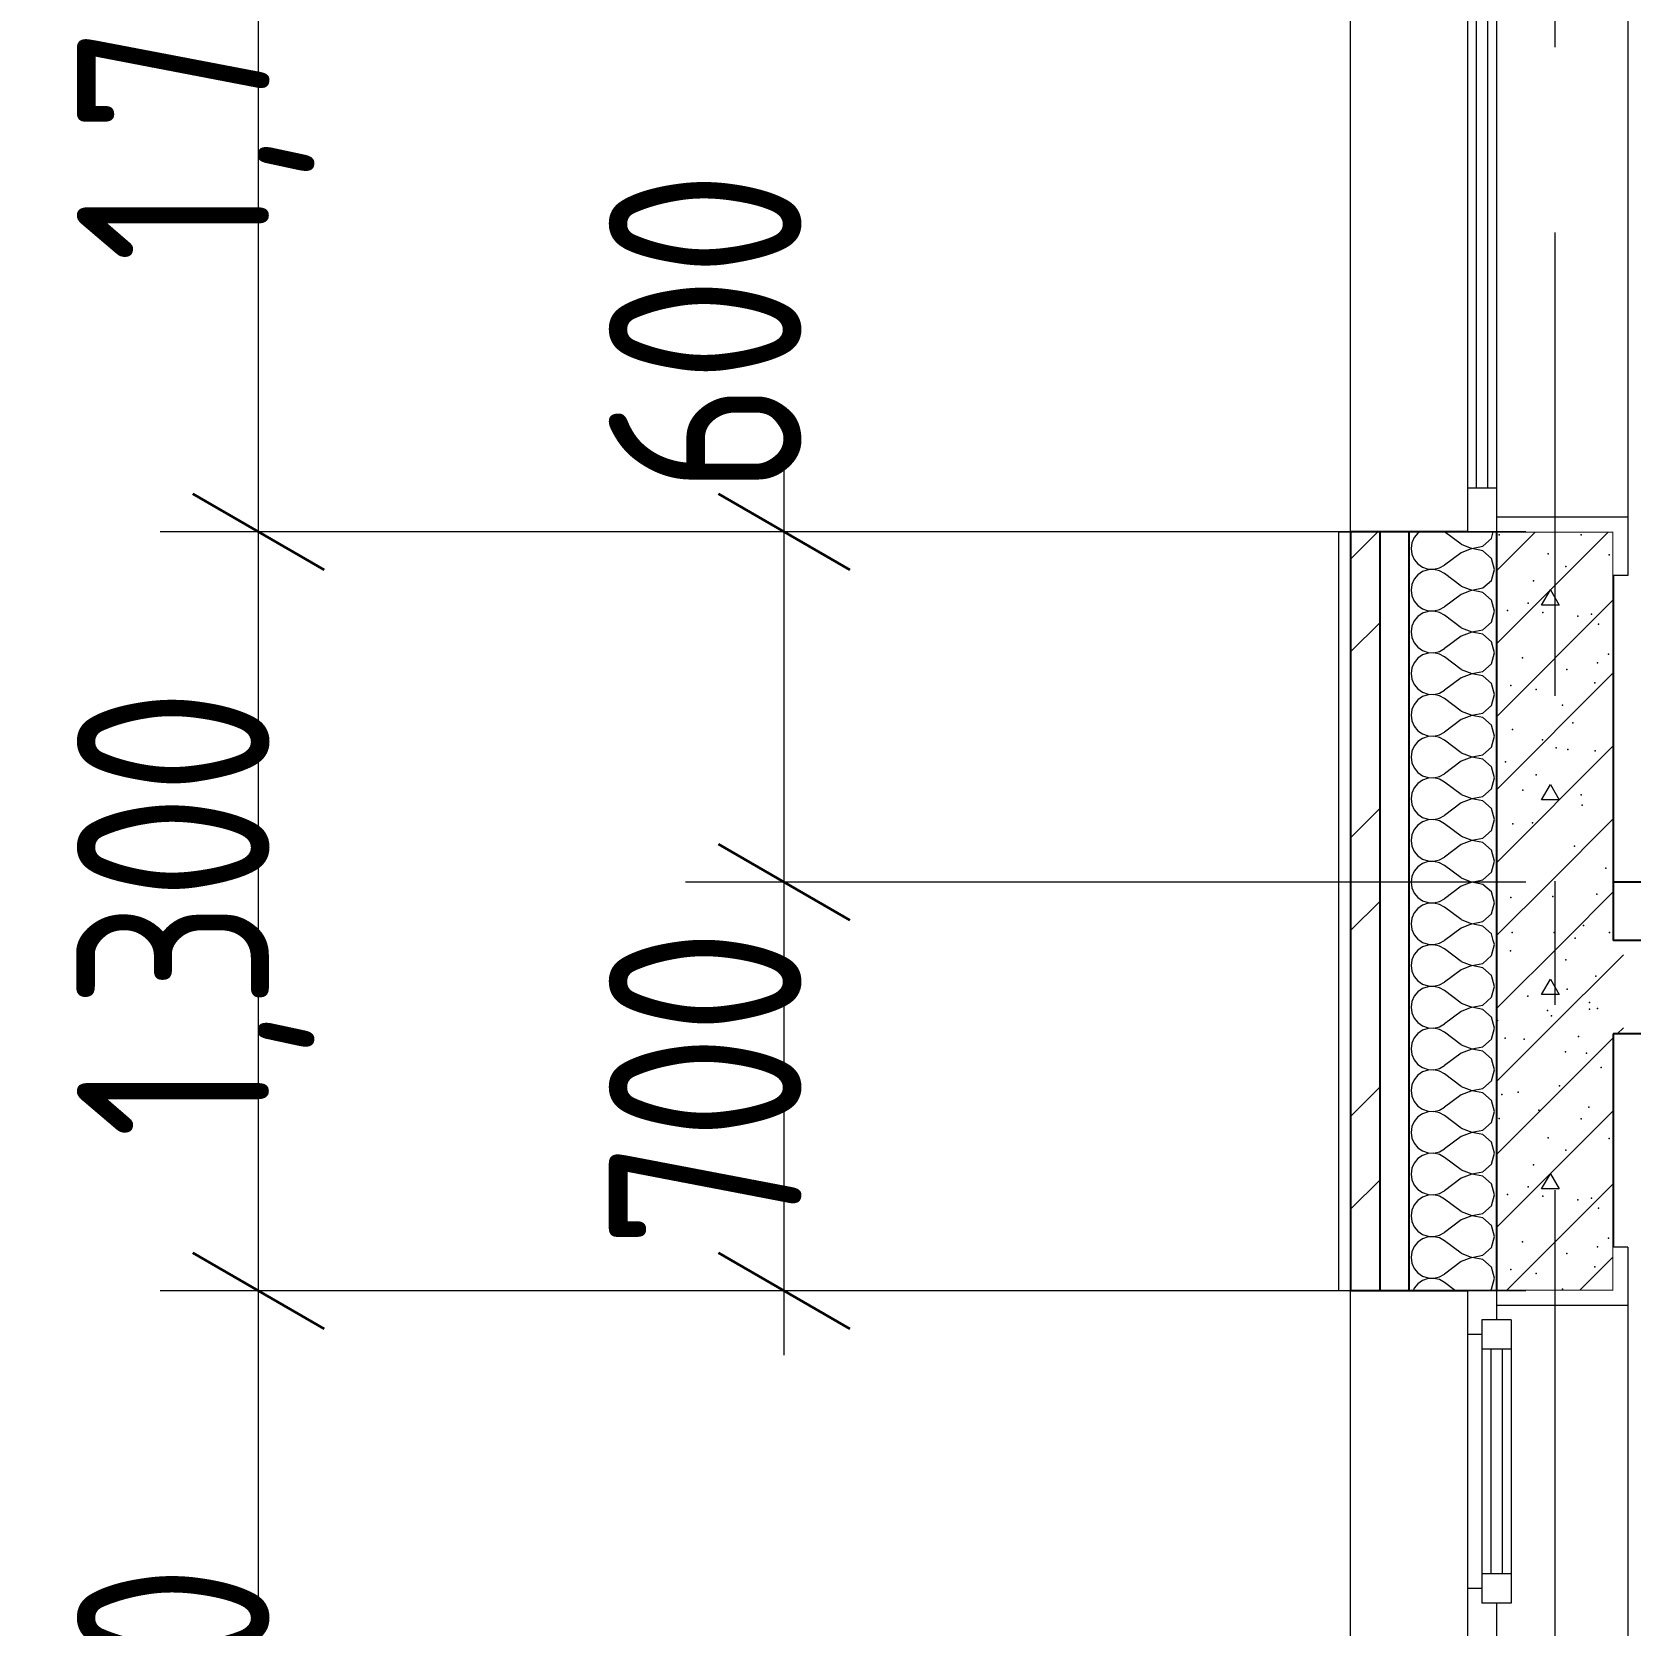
# Model space of a CAD drawing. Header units: millimetres. Extents: x 18162 to 7085488, y 72188 to 247925.
# Drawn here: x 4241504 to 4244242, y 133480 to 136209 of the extents above; entities that cross this region are included whole.
import ezdxf
from ezdxf.enums import TextEntityAlignment as Align

# ---------------------------------------------------------------- set-up
doc = ezdxf.new("R2010")
doc.units = ezdxf.units.MM
doc.header["$MEASUREMENT"] = 0
doc.linetypes.add('Double Dashed', pattern=[1093.611073, 529.166651, -211.666656, 141.111112, -211.666656])
doc.linetypes.add('Wipeout_Contour', pattern=[1000, 0, -1000])
for name, color, linetype in [('Archicad Windows', 7, 'Continuous'), ('Structural - Bearing', 7, 'Continuous'), ('Structural - Grid', 7, 'Continuous')]:
    doc.layers.add(name, color=color, linetype=linetype)
doc.styles.add('GENERATED_STYLE_3', font='', dxfattribs={"width": 0.8})
doc.styles.get('GENERATED_STYLE_3').set_extended_font_data('ISOCPEUR MON')
doc.dimstyles.new('GENERATED_STYLE__12', dxfattribs={"dimtxt": 330.000007, "dimasz": 171, "dimexe": 0.18, "dimexo": 150, "dimgap": 0, "dimtad": 1, "dimdec": 0, "dimzin": 0, "dimdsep": 46, "dimtxsty": 'GENERATED_STYLE_3', "dimblk": 'ARROWHEAD_2', "dimblk1": 'ARROWHEAD_2', "dimblk2": 'ARROWHEAD_2', "dimcen": 0.09, "dimclrd": 13, "dimclre": 13, "dimclrt": 13, "dimadec": 0, "dimazin": 0, "dimtfac": 1, "dimtdec": 4, "dimtmove": 0, "dimatfit": 3, "dimfxl": 1, "dimtolj": 1, "dimtzin": 0, "dimarcsym": 0})
pattern_1 = [(45, (4294986.58, 104752.7), (-238.6485, 238.6485), []), (45, (4294907.03, 104832.26), (-238.6485, 238.6485), [])]

# ---------------------------------------------------------------- blocks, each defined once
blk = doc.blocks.new('*X1367', base_point=(4294986.6, 104752.7))
at = {"layer": 'Structural - Bearing', "color": 7, "linetype": 'Continuous', "lineweight": 9}
for p, q in [((4243881.5, 134652.7), (4243886.4, 134649.3)), ((4243886.4, 134649.3), (4243895.7, 134646.2)), ((4243895.7, 134646.2), (4243905.6, 134645.7)), ((4243905.6, 134645.7), (4243915.2, 134647.9)), ((4243915.2, 134647.9), (4243923.8, 134652.7)), ((4244009.5, 134645.6), (4244007.5, 134652.7)), ((4243868, 134619.6), (4243866.7, 134609.8)), ((4243872, 134628.6), (4243868, 134619.6)), ((4243878.3, 134636.2), (4243872, 134628.6)), ((4243886.4, 134641.8), (4243878.3, 134636.2)), ((4243895.7, 134644.9), (4243886.4, 134641.8)), ((4243905.6, 134645.4), (4243895.7, 134644.9)), ((4243915.2, 134643.2), (4243905.6, 134645.4)), ((4243923.8, 134638.4), (4243915.2, 134643.2)), ((4243952.4, 134617), (4243923.8, 134638.4)), ((4243989.8, 134613.6), (4244004.2, 134626.8)), ((4244004.2, 134626.8), (4244009.5, 134645.6)), ((4243866.7, 134609.8), (4243868, 134600.1)), ((4243868, 134600.1), (4243872, 134591.1)), ((4243952.4, 134602.7), (4243923.8, 134581.3)), ((4243952.4, 134617), (4243970.6, 134610)), ((4243970.6, 134609.7), (4243952.4, 134602.7)), ((4243970.6, 134610), (4243989.8, 134613.6)), ((4243989.8, 134606.1), (4243970.6, 134609.7)), ((4244004.2, 134592.9), (4243989.8, 134606.1)), ((4244009.5, 134574.1), (4244004.2, 134592.9)), ((4243872, 134591.1), (4243878.3, 134583.5)), ((4243878.3, 134564.8), (4243872, 134557.2)), ((4243878.3, 134583.5), (4243886.4, 134577.9)), ((4243886.4, 134570.4), (4243878.3, 134564.8)), ((4243886.4, 134577.9), (4243895.7, 134574.8)), ((4243895.7, 134573.5), (4243886.4, 134570.4)), ((4243895.7, 134574.8), (4243905.6, 134574.3)), ((4243905.6, 134574), (4243895.7, 134573.5)), ((4243905.6, 134574.3), (4243915.2, 134576.5)), ((4243915.2, 134571.8), (4243905.6, 134574)), ((4243915.2, 134576.5), (4243923.8, 134581.3)), ((4243923.8, 134567), (4243915.2, 134571.8)), ((4243952.4, 134545.6), (4243923.8, 134567)), ((4244004.2, 134555.4), (4244009.5, 134574.1)), ((4243868, 134548.2), (4243866.7, 134538.4)), ((4243866.7, 134538.4), (4243868, 134528.7)), ((4243872, 134557.2), (4243868, 134548.2)), ((4243952.4, 134545.6), (4243970.6, 134538.6)), ((4243970.6, 134538.3), (4243952.4, 134531.3)), ((4243970.6, 134538.6), (4243989.8, 134542.2)), ((4243989.8, 134534.6), (4243970.6, 134538.3)), ((4243989.8, 134542.2), (4244004.2, 134555.4)), ((4243868, 134528.7), (4243872, 134519.6)), ((4243872, 134519.6), (4243878.3, 134512.1)), ((4243878.3, 134512.1), (4243886.4, 134506.5)), ((4243915.2, 134505.1), (4243923.8, 134509.8)), ((4243952.4, 134531.3), (4243923.8, 134509.8)), ((4244004.2, 134521.5), (4243989.8, 134534.6)), ((4244009.5, 134502.7), (4244004.2, 134521.5)), ((4243872, 134485.8), (4243868, 134476.8)), ((4243878.3, 134493.4), (4243872, 134485.8)), ((4243886.4, 134498.9), (4243878.3, 134493.4)), ((4243886.4, 134506.5), (4243895.7, 134503.3)), ((4243895.7, 134502.1), (4243886.4, 134498.9)), ((4243895.7, 134503.3), (4243905.6, 134502.8)), ((4243905.6, 134502.6), (4243895.7, 134502.1)), ((4243905.6, 134502.8), (4243915.2, 134505.1)), ((4243915.2, 134500.3), (4243905.6, 134502.6)), ((4243923.8, 134495.6), (4243915.2, 134500.3)), ((4243952.4, 134474.1), (4243923.8, 134495.6)), ((4243989.8, 134470.8), (4244004.2, 134483.9)), ((4244004.2, 134483.9), (4244009.5, 134502.7)), ((4243868, 134476.8), (4243866.7, 134467)), ((4243866.7, 134467), (4243868, 134457.2)), ((4243868, 134457.2), (4243872, 134448.2)), ((4243952.4, 134459.8), (4243923.8, 134438.4)), ((4243952.4, 134474.1), (4243970.6, 134467.1)), ((4243970.6, 134466.8), (4243952.4, 134459.8)), ((4243970.6, 134467.1), (4243989.8, 134470.8)), ((4243989.8, 134463.2), (4243970.6, 134466.8)), ((4244004.2, 134450.1), (4243989.8, 134463.2)), ((4243872, 134448.2), (4243878.3, 134440.6)), ((4243878.3, 134440.6), (4243886.4, 134435)), ((4243886.4, 134427.5), (4243878.3, 134421.9)), ((4243886.4, 134435), (4243895.7, 134431.9)), ((4243895.7, 134430.7), (4243886.4, 134427.5)), ((4243895.7, 134431.9), (4243905.6, 134431.4)), ((4243905.6, 134431.1), (4243895.7, 134430.7)), ((4243905.6, 134431.4), (4243915.2, 134433.7)), ((4243915.2, 134428.9), (4243905.6, 134431.1)), ((4243915.2, 134433.7), (4243923.8, 134438.4)), ((4243923.8, 134424.1), (4243915.2, 134428.9)), ((4244009.5, 134431.3), (4244004.2, 134450.1)), ((4244004.2, 134412.5), (4244009.5, 134431.3)), ((4243868, 134405.3), (4243866.7, 134395.6)), ((4243872, 134414.3), (4243868, 134405.3)), ((4243878.3, 134421.9), (4243872, 134414.3)), ((4243952.4, 134402.7), (4243923.8, 134424.1)), ((4243952.4, 134402.7), (4243970.6, 134395.7)), ((4243989.8, 134399.3), (4244004.2, 134412.5)), ((4243866.7, 134395.6), (4243868, 134385.8)), ((4243868, 134385.8), (4243872, 134376.8)), ((4243872, 134376.8), (4243878.3, 134369.2)), ((4243952.4, 134388.4), (4243923.8, 134367)), ((4243970.6, 134395.4), (4243952.4, 134388.4)), ((4243970.6, 134395.7), (4243989.8, 134399.3)), ((4243989.8, 134391.8), (4243970.6, 134395.4)), ((4244004.2, 134378.6), (4243989.8, 134391.8)), ((4244009.5, 134359.8), (4244004.2, 134378.6)), ((4243878.3, 134350.5), (4243872, 134342.9)), ((4243878.3, 134369.2), (4243886.4, 134363.6)), ((4243886.4, 134356.1), (4243878.3, 134350.5)), ((4243886.4, 134363.6), (4243895.7, 134360.5)), ((4243895.7, 134359.2), (4243886.4, 134356.1)), ((4243895.7, 134360.5), (4243905.6, 134360)), ((4243905.6, 134359.7), (4243895.7, 134359.2)), ((4243905.6, 134360), (4243915.2, 134362.2)), ((4243915.2, 134357.5), (4243905.6, 134359.7)), ((4243915.2, 134362.2), (4243923.8, 134367)), ((4243923.8, 134352.7), (4243915.2, 134357.5)), ((4243952.4, 134331.3), (4243923.8, 134352.7)), ((4244004.2, 134341.1), (4244009.5, 134359.8)), ((4243868, 134333.9), (4243866.7, 134324.1)), ((4243866.7, 134324.1), (4243868, 134314.4)), ((4243872, 134342.9), (4243868, 134333.9)), ((4243952.4, 134331.3), (4243970.6, 134324.3)), ((4243970.6, 134324), (4243952.4, 134317)), ((4243970.6, 134324.3), (4243989.8, 134327.9)), ((4243989.8, 134320.4), (4243970.6, 134324)), ((4243989.8, 134327.9), (4244004.2, 134341.1)), ((4244004.2, 134307.2), (4243989.8, 134320.4)), ((4243868, 134314.4), (4243872, 134305.4)), ((4243872, 134305.4), (4243878.3, 134297.8)), ((4243878.3, 134297.8), (4243886.4, 134292.2)), ((4243886.4, 134292.2), (4243895.7, 134289)), ((4243905.6, 134288.6), (4243915.2, 134290.8)), ((4243915.2, 134290.8), (4243923.8, 134295.6)), ((4243952.4, 134317), (4243923.8, 134295.6)), ((4244009.5, 134288.4), (4244004.2, 134307.2)), ((4243872, 134271.5), (4243868, 134262.5)), ((4243878.3, 134279.1), (4243872, 134271.5)), ((4243886.4, 134284.6), (4243878.3, 134279.1)), ((4243895.7, 134287.8), (4243886.4, 134284.6)), ((4243895.7, 134289), (4243905.6, 134288.6)), ((4243905.6, 134288.3), (4243895.7, 134287.8)), ((4243915.2, 134286), (4243905.6, 134288.3)), ((4243923.8, 134281.3), (4243915.2, 134286)), ((4243952.4, 134259.8), (4243923.8, 134281.3)), ((4243989.8, 134256.5), (4244004.2, 134269.6)), ((4244004.2, 134269.6), (4244009.5, 134288.4)), ((4243868, 134262.5), (4243866.7, 134252.7)), ((4243866.7, 134252.7), (4243868, 134242.9)), ((4243868, 134242.9), (4243872, 134233.9)), ((4243952.4, 134245.6), (4243923.8, 134224.1)), ((4243952.4, 134259.8), (4243970.6, 134252.8)), ((4243970.6, 134252.6), (4243952.4, 134245.6)), ((4243970.6, 134252.8), (4243989.8, 134256.5)), ((4243989.8, 134248.9), (4243970.6, 134252.6)), ((4244004.2, 134235.8), (4243989.8, 134248.9)), ((4244009.5, 134217), (4244004.2, 134235.8)), ((4243872, 134233.9), (4243878.3, 134226.3)), ((4243878.3, 134226.3), (4243886.4, 134220.8)), ((4243886.4, 134213.2), (4243878.3, 134207.6)), ((4243886.4, 134220.8), (4243895.7, 134217.6)), ((4243895.7, 134216.4), (4243886.4, 134213.2)), ((4243895.7, 134217.6), (4243905.6, 134217.1)), ((4243905.6, 134216.8), (4243895.7, 134216.4)), ((4243905.6, 134217.1), (4243915.2, 134219.4)), ((4243915.2, 134214.6), (4243905.6, 134216.8)), ((4243915.2, 134219.4), (4243923.8, 134224.1)), ((4243923.8, 134209.8), (4243915.2, 134214.6)), ((4243952.4, 134188.4), (4243923.8, 134209.8)), ((4244004.2, 134198.2), (4244009.5, 134217)), ((4243868, 134191), (4243866.7, 134181.3)), ((4243866.7, 134181.3), (4243868, 134171.5)), ((4243872, 134200.1), (4243868, 134191)), ((4243878.3, 134207.6), (4243872, 134200.1)), ((4243952.4, 134188.4), (4243970.6, 134181.4)), ((4243970.6, 134181.1), (4243952.4, 134174.1)), ((4243970.6, 134181.4), (4243989.8, 134185)), ((4243989.8, 134177.5), (4243970.6, 134181.1)), ((4243989.8, 134185), (4244004.2, 134198.2)), ((4243868, 134171.5), (4243872, 134162.5)), ((4243872, 134162.5), (4243878.3, 134154.9)), ((4243878.3, 134154.9), (4243886.4, 134149.3)), ((4243952.4, 134174.1), (4243923.8, 134152.7)), ((4244004.2, 134164.3), (4243989.8, 134177.5)), ((4244009.5, 134145.6), (4244004.2, 134164.3)), ((4243872, 134128.6), (4243868, 134119.6)), ((4243878.3, 134136.2), (4243872, 134128.6)), ((4243886.4, 134141.8), (4243878.3, 134136.2)), ((4243886.4, 134149.3), (4243895.7, 134146.2)), ((4243895.7, 134144.9), (4243886.4, 134141.8)), ((4243895.7, 134146.2), (4243905.6, 134145.7)), ((4243905.6, 134145.4), (4243895.7, 134144.9)), ((4243905.6, 134145.7), (4243915.2, 134147.9)), ((4243915.2, 134143.2), (4243905.6, 134145.4)), ((4243915.2, 134147.9), (4243923.8, 134152.7)), ((4243923.8, 134138.4), (4243915.2, 134143.2)), ((4243952.4, 134117), (4243923.8, 134138.4)), ((4243989.8, 134113.6), (4244004.2, 134126.8)), ((4244004.2, 134126.8), (4244009.5, 134145.6)), ((4243868, 134119.6), (4243866.7, 134109.8)), ((4243866.7, 134109.8), (4243868, 134100.1)), ((4243868, 134100.1), (4243872, 134091.1)), ((4243952.4, 134102.7), (4243923.8, 134081.3)), ((4243952.4, 134117), (4243970.6, 134110)), ((4243970.6, 134109.7), (4243952.4, 134102.7)), ((4243970.6, 134110), (4243989.8, 134113.6)), ((4243989.8, 134106.1), (4243970.6, 134109.7)), ((4244004.2, 134092.9), (4243989.8, 134106.1)), ((4243872, 134091.1), (4243878.3, 134083.5)), ((4243878.3, 134083.5), (4243886.4, 134077.9)), ((4243886.4, 134077.9), (4243895.7, 134074.8)), ((4243895.7, 134073.5), (4243886.4, 134070.4)), ((4243895.7, 134074.8), (4243905.6, 134074.3)), ((4243905.6, 134074), (4243895.7, 134073.5)), ((4243905.6, 134074.3), (4243915.2, 134076.5)), ((4243915.2, 134071.8), (4243905.6, 134074)), ((4243915.2, 134076.5), (4243923.8, 134081.3)), ((4243923.8, 134067), (4243915.2, 134071.8)), ((4244009.5, 134074.1), (4244004.2, 134092.9)), ((4244004.2, 134055.4), (4244009.5, 134074.1)), ((4243872, 134057.2), (4243870, 134052.7)), ((4243878.3, 134064.8), (4243872, 134057.2)), ((4243886.4, 134070.4), (4243878.3, 134064.8)), ((4243942.9, 134052.7), (4243923.8, 134067)), ((4244001.3, 134052.7), (4244004.2, 134055.4))]:
    blk.add_line(p, q, dxfattribs=at)
blk = doc.blocks.new('*X1368', base_point=(4294986.6, 104752.7))
at = {"layer": 'Structural - Bearing', "color": 7, "linetype": 'Continuous', "lineweight": 9}
for p, q in [((4244013.1, 134411), (4244094.8, 134492.7)), ((4244013.1, 134286), (4244213.1, 134486)), ((4244013.1, 134161), (4244213.1, 134361)), ((4244029.8, 134052.7), (4244213.1, 134236)), ((4244090.2, 134227.2), (4244105.3, 134253.2)), ((4244105.3, 134253.2), (4244120.2, 134227.2)), ((4244120.2, 134227.2), (4244090.2, 134227.2)), ((4244154.8, 134052.7), (4244213.1, 134111))]:
    blk.add_line(p, q, dxfattribs=at)
for p in [(4244027.6, 134485.4), (4244060.2, 134483.8), (4244060.2, 134483.8), (4244153.3, 134488.4), (4244131, 134462.3), (4244167.4, 134459.8), (4244192.4, 134435), (4244121.1, 134403.7), (4244022, 134389.2), (4244050.3, 134393.1), (4244017.7, 134347.7), (4244085.8, 134362), (4244158.3, 134347.5), (4244170.9, 134367), (4244101.7, 134314.8), (4244132, 134293.4), (4244206.2, 134313.5), (4244076.4, 134268.7), (4244031.6, 134217.7), (4244067.1, 134230.6), (4244092.3, 134214.6), (4244152.1, 134208.4), (4244175.6, 134211.4), (4244187.7, 134194.5), (4244057.7, 134136.6), (4244186.1, 134128), (4244204.8, 134143), (4244133.5, 134116.8), (4244037.8, 134089.4), (4244080.8, 134082.4), (4244181.2, 134094), (4244126.2, 134055.7), (4244126.2, 134055.7)]:
    blk.add_point(p, dxfattribs=at)
blk = doc.blocks.new('*X1379', base_point=(4294986.6, 104752.7))
at = {"layer": 'Structural - Bearing', "color": 7, "linetype": 'Continuous', "lineweight": 9}
for p, q in [((4243868, 135333.9), (4243866.7, 135324.1)), ((4243872, 135342.9), (4243868, 135333.9)), ((4243878.3, 135350.5), (4243872, 135342.9)), ((4243881.5, 135352.7), (4243878.3, 135350.5)), ((4243952.4, 135331.3), (4243923.8, 135352.7)), ((4243952.4, 135331.3), (4243970.6, 135324.3)), ((4243989.8, 135327.9), (4244004.2, 135341.1)), ((4244004.2, 135341.1), (4244007.5, 135352.7)), ((4243866.7, 135324.1), (4243868, 135314.4)), ((4243868, 135314.4), (4243872, 135305.4)), ((4243872, 135305.4), (4243878.3, 135297.8)), ((4243952.4, 135317), (4243923.8, 135295.6)), ((4243970.6, 135324), (4243952.4, 135317)), ((4243970.6, 135324.3), (4243989.8, 135327.9)), ((4243989.8, 135320.4), (4243970.6, 135324)), ((4244004.2, 135307.2), (4243989.8, 135320.4)), ((4244009.5, 135288.4), (4244004.2, 135307.2)), ((4243878.3, 135279.1), (4243872, 135271.5)), ((4243878.3, 135297.8), (4243886.4, 135292.2)), ((4243886.4, 135284.6), (4243878.3, 135279.1)), ((4243886.4, 135292.2), (4243895.7, 135289)), ((4243895.7, 135287.8), (4243886.4, 135284.6)), ((4243895.7, 135289), (4243905.6, 135288.6)), ((4243905.6, 135288.3), (4243895.7, 135287.8)), ((4243905.6, 135288.6), (4243915.2, 135290.8)), ((4243915.2, 135286), (4243905.6, 135288.3)), ((4243915.2, 135290.8), (4243923.8, 135295.6)), ((4243923.8, 135281.3), (4243915.2, 135286)), ((4243952.4, 135259.8), (4243923.8, 135281.3)), ((4244004.2, 135269.6), (4244009.5, 135288.4)), ((4243868, 135262.5), (4243866.7, 135252.7)), ((4243866.7, 135252.7), (4243868, 135242.9)), ((4243872, 135271.5), (4243868, 135262.5)), ((4243952.4, 135259.8), (4243970.6, 135252.8)), ((4243970.6, 135252.6), (4243952.4, 135245.6)), ((4243970.6, 135252.8), (4243989.8, 135256.5)), ((4243989.8, 135248.9), (4243970.6, 135252.6)), ((4243989.8, 135256.5), (4244004.2, 135269.6)), ((4244004.2, 135235.8), (4243989.8, 135248.9)), ((4243868, 135242.9), (4243872, 135233.9)), ((4243872, 135233.9), (4243878.3, 135226.3)), ((4243878.3, 135226.3), (4243886.4, 135220.8)), ((4243886.4, 135220.8), (4243895.7, 135217.6)), ((4243915.2, 135219.4), (4243923.8, 135224.1)), ((4243952.4, 135245.6), (4243923.8, 135224.1)), ((4244009.5, 135217), (4244004.2, 135235.8)), ((4243872, 135200.1), (4243868, 135191)), ((4243878.3, 135207.6), (4243872, 135200.1)), ((4243886.4, 135213.2), (4243878.3, 135207.6)), ((4243895.7, 135216.4), (4243886.4, 135213.2)), ((4243895.7, 135217.6), (4243905.6, 135217.1)), ((4243905.6, 135216.8), (4243895.7, 135216.4)), ((4243905.6, 135217.1), (4243915.2, 135219.4)), ((4243915.2, 135214.6), (4243905.6, 135216.8)), ((4243923.8, 135209.8), (4243915.2, 135214.6)), ((4243952.4, 135188.4), (4243923.8, 135209.8)), ((4243989.8, 135185), (4244004.2, 135198.2)), ((4244004.2, 135198.2), (4244009.5, 135217)), ((4243868, 135191), (4243866.7, 135181.3)), ((4243866.7, 135181.3), (4243868, 135171.5)), ((4243868, 135171.5), (4243872, 135162.5)), ((4243952.4, 135174.1), (4243923.8, 135152.7)), ((4243952.4, 135188.4), (4243970.6, 135181.4)), ((4243970.6, 135181.1), (4243952.4, 135174.1)), ((4243970.6, 135181.4), (4243989.8, 135185)), ((4243989.8, 135177.5), (4243970.6, 135181.1)), ((4244004.2, 135164.3), (4243989.8, 135177.5)), ((4243872, 135162.5), (4243878.3, 135154.9)), ((4243878.3, 135154.9), (4243886.4, 135149.3)), ((4243886.4, 135141.8), (4243878.3, 135136.2)), ((4243886.4, 135149.3), (4243895.7, 135146.2)), ((4243895.7, 135144.9), (4243886.4, 135141.8)), ((4243895.7, 135146.2), (4243905.6, 135145.7)), ((4243905.6, 135145.4), (4243895.7, 135144.9)), ((4243905.6, 135145.7), (4243915.2, 135147.9)), ((4243915.2, 135143.2), (4243905.6, 135145.4)), ((4243915.2, 135147.9), (4243923.8, 135152.7)), ((4243923.8, 135138.4), (4243915.2, 135143.2)), ((4244009.5, 135145.6), (4244004.2, 135164.3)), ((4244004.2, 135126.8), (4244009.5, 135145.6)), ((4243868, 135119.6), (4243866.7, 135109.8)), ((4243872, 135128.6), (4243868, 135119.6)), ((4243878.3, 135136.2), (4243872, 135128.6)), ((4243952.4, 135117), (4243923.8, 135138.4)), ((4243952.4, 135117), (4243970.6, 135110)), ((4243970.6, 135110), (4243989.8, 135113.6)), ((4243989.8, 135113.6), (4244004.2, 135126.8)), ((4243866.7, 135109.8), (4243868, 135100.1)), ((4243868, 135100.1), (4243872, 135091.1)), ((4243872, 135091.1), (4243878.3, 135083.5)), ((4243952.4, 135102.7), (4243923.8, 135081.3)), ((4243970.6, 135109.7), (4243952.4, 135102.7)), ((4243989.8, 135106.1), (4243970.6, 135109.7)), ((4244004.2, 135092.9), (4243989.8, 135106.1)), ((4244009.5, 135074.1), (4244004.2, 135092.9)), ((4243872, 135057.2), (4243868, 135048.2)), ((4243878.3, 135064.8), (4243872, 135057.2)), ((4243878.3, 135083.5), (4243886.4, 135077.9)), ((4243886.4, 135070.4), (4243878.3, 135064.8)), ((4243886.4, 135077.9), (4243895.7, 135074.8)), ((4243895.7, 135073.5), (4243886.4, 135070.4)), ((4243895.7, 135074.8), (4243905.6, 135074.3)), ((4243905.6, 135074), (4243895.7, 135073.5)), ((4243905.6, 135074.3), (4243915.2, 135076.5)), ((4243915.2, 135071.8), (4243905.6, 135074)), ((4243915.2, 135076.5), (4243923.8, 135081.3)), ((4243923.8, 135067), (4243915.2, 135071.8)), ((4243952.4, 135045.6), (4243923.8, 135067)), ((4244004.2, 135055.4), (4244009.5, 135074.1)), ((4243868, 135048.2), (4243866.7, 135038.4)), ((4243866.7, 135038.4), (4243868, 135028.7)), ((4243952.4, 135031.3), (4243923.8, 135009.8)), ((4243952.4, 135045.6), (4243970.6, 135038.6)), ((4243970.6, 135038.3), (4243952.4, 135031.3)), ((4243970.6, 135038.6), (4243989.8, 135042.2)), ((4243989.8, 135034.6), (4243970.6, 135038.3)), ((4243989.8, 135042.2), (4244004.2, 135055.4)), ((4244004.2, 135021.5), (4243989.8, 135034.6)), ((4243868, 135028.7), (4243872, 135019.6)), ((4243872, 135019.6), (4243878.3, 135012.1)), ((4243878.3, 135012.1), (4243886.4, 135006.5)), ((4243886.4, 135006.5), (4243895.7, 135003.3)), ((4243895.7, 135002.1), (4243886.4, 134998.9)), ((4243895.7, 135003.3), (4243905.6, 135002.8)), ((4243905.6, 135002.6), (4243895.7, 135002.1)), ((4243905.6, 135002.8), (4243915.2, 135005.1)), ((4243915.2, 135000.3), (4243905.6, 135002.6)), ((4243915.2, 135005.1), (4243923.8, 135009.8)), ((4244009.5, 135002.7), (4244004.2, 135021.5)), ((4244004.2, 134983.9), (4244009.5, 135002.7)), ((4243868, 134976.8), (4243866.7, 134967)), ((4243872, 134985.8), (4243868, 134976.8)), ((4243878.3, 134993.4), (4243872, 134985.8)), ((4243886.4, 134998.9), (4243878.3, 134993.4)), ((4243923.8, 134995.6), (4243915.2, 135000.3)), ((4243952.4, 134974.1), (4243923.8, 134995.6)), ((4243989.8, 134970.8), (4244004.2, 134983.9)), ((4243866.7, 134967), (4243868, 134957.2)), ((4243868, 134957.2), (4243872, 134948.2)), ((4243872, 134948.2), (4243878.3, 134940.6)), ((4243952.4, 134959.8), (4243923.8, 134938.4)), ((4243952.4, 134974.1), (4243970.6, 134967.1)), ((4243970.6, 134966.8), (4243952.4, 134959.8)), ((4243970.6, 134967.1), (4243989.8, 134970.8)), ((4243989.8, 134963.2), (4243970.6, 134966.8)), ((4244004.2, 134950.1), (4243989.8, 134963.2)), ((4244009.5, 134931.3), (4244004.2, 134950.1)), ((4243878.3, 134921.9), (4243872, 134914.3)), ((4243878.3, 134940.6), (4243886.4, 134935)), ((4243886.4, 134927.5), (4243878.3, 134921.9)), ((4243886.4, 134935), (4243895.7, 134931.9)), ((4243895.7, 134930.7), (4243886.4, 134927.5)), ((4243895.7, 134931.9), (4243905.6, 134931.4)), ((4243905.6, 134931.1), (4243895.7, 134930.7)), ((4243905.6, 134931.4), (4243915.2, 134933.7)), ((4243915.2, 134928.9), (4243905.6, 134931.1)), ((4243915.2, 134933.7), (4243923.8, 134938.4)), ((4243923.8, 134924.1), (4243915.2, 134928.9)), ((4243952.4, 134902.7), (4243923.8, 134924.1)), ((4244004.2, 134912.5), (4244009.5, 134931.3)), ((4243868, 134905.3), (4243866.7, 134895.6)), ((4243866.7, 134895.6), (4243868, 134885.8)), ((4243872, 134914.3), (4243868, 134905.3)), ((4243952.4, 134902.7), (4243970.6, 134895.7)), ((4243970.6, 134895.4), (4243952.4, 134888.4)), ((4243970.6, 134895.7), (4243989.8, 134899.3)), ((4243989.8, 134891.8), (4243970.6, 134895.4)), ((4243989.8, 134899.3), (4244004.2, 134912.5)), ((4243868, 134885.8), (4243872, 134876.8)), ((4243872, 134876.8), (4243878.3, 134869.2)), ((4243878.3, 134869.2), (4243886.4, 134863.6)), ((4243915.2, 134862.2), (4243923.8, 134867)), ((4243952.4, 134888.4), (4243923.8, 134867)), ((4244004.2, 134878.6), (4243989.8, 134891.8)), ((4244009.5, 134859.8), (4244004.2, 134878.6)), ((4243872, 134842.9), (4243868, 134833.9)), ((4243878.3, 134850.5), (4243872, 134842.9)), ((4243886.4, 134856.1), (4243878.3, 134850.5)), ((4243886.4, 134863.6), (4243895.7, 134860.5)), ((4243895.7, 134859.2), (4243886.4, 134856.1)), ((4243895.7, 134860.5), (4243905.6, 134860)), ((4243905.6, 134859.7), (4243895.7, 134859.2)), ((4243905.6, 134860), (4243915.2, 134862.2)), ((4243915.2, 134857.5), (4243905.6, 134859.7)), ((4243923.8, 134852.7), (4243915.2, 134857.5)), ((4243952.4, 134831.3), (4243923.8, 134852.7)), ((4243989.8, 134827.9), (4244004.2, 134841.1)), ((4244004.2, 134841.1), (4244009.5, 134859.8)), ((4243868, 134833.9), (4243866.7, 134824.1)), ((4243866.7, 134824.1), (4243868, 134814.4)), ((4243868, 134814.4), (4243872, 134805.4)), ((4243952.4, 134817), (4243923.8, 134795.6)), ((4243952.4, 134831.3), (4243970.6, 134824.3)), ((4243970.6, 134824), (4243952.4, 134817)), ((4243970.6, 134824.3), (4243989.8, 134827.9)), ((4243989.8, 134820.4), (4243970.6, 134824)), ((4244004.2, 134807.2), (4243989.8, 134820.4)), ((4243872, 134805.4), (4243878.3, 134797.8)), ((4243878.3, 134797.8), (4243886.4, 134792.2)), ((4243886.4, 134784.6), (4243878.3, 134779.1)), ((4243886.4, 134792.2), (4243895.7, 134789)), ((4243895.7, 134787.8), (4243886.4, 134784.6)), ((4243895.7, 134789), (4243905.6, 134788.6)), ((4243905.6, 134788.3), (4243895.7, 134787.8)), ((4243905.6, 134788.6), (4243915.2, 134790.8)), ((4243915.2, 134786), (4243905.6, 134788.3)), ((4243915.2, 134790.8), (4243923.8, 134795.6)), ((4243923.8, 134781.3), (4243915.2, 134786)), ((4244009.5, 134788.4), (4244004.2, 134807.2)), ((4244004.2, 134769.6), (4244009.5, 134788.4)), ((4243868, 134762.5), (4243866.7, 134752.7)), ((4243872, 134771.5), (4243868, 134762.5)), ((4243878.3, 134779.1), (4243872, 134771.5)), ((4243952.4, 134759.8), (4243923.8, 134781.3)), ((4243952.4, 134759.8), (4243970.6, 134752.8)), ((4243970.6, 134752.8), (4243989.8, 134756.5)), ((4243989.8, 134756.5), (4244004.2, 134769.6)), ((4243866.7, 134752.7), (4243868, 134742.9)), ((4243868, 134742.9), (4243872, 134733.9)), ((4243872, 134733.9), (4243878.3, 134726.3)), ((4243952.4, 134745.6), (4243923.8, 134724.1)), ((4243970.6, 134752.6), (4243952.4, 134745.6)), ((4243989.8, 134748.9), (4243970.6, 134752.6)), ((4244004.2, 134735.8), (4243989.8, 134748.9)), ((4244009.5, 134717), (4244004.2, 134735.8)), ((4243878.3, 134707.6), (4243872, 134700.1)), ((4243878.3, 134726.3), (4243886.4, 134720.8)), ((4243886.4, 134713.2), (4243878.3, 134707.6)), ((4243886.4, 134720.8), (4243895.7, 134717.6)), ((4243895.7, 134716.4), (4243886.4, 134713.2)), ((4243895.7, 134717.6), (4243905.6, 134717.1)), ((4243905.6, 134716.8), (4243895.7, 134716.4)), ((4243905.6, 134717.1), (4243915.2, 134719.4)), ((4243915.2, 134714.6), (4243905.6, 134716.8)), ((4243915.2, 134719.4), (4243923.8, 134724.1)), ((4243923.8, 134709.8), (4243915.2, 134714.6)), ((4243952.4, 134688.4), (4243923.8, 134709.8)), ((4244004.2, 134698.2), (4244009.5, 134717)), ((4243868, 134691), (4243866.7, 134681.3)), ((4243866.7, 134681.3), (4243868, 134671.5)), ((4243872, 134700.1), (4243868, 134691)), ((4243952.4, 134674.1), (4243923.8, 134652.7)), ((4243952.4, 134688.4), (4243970.6, 134681.4)), ((4243970.6, 134681.1), (4243952.4, 134674.1)), ((4243970.6, 134681.4), (4243989.8, 134685)), ((4243989.8, 134677.5), (4243970.6, 134681.1)), ((4243989.8, 134685), (4244004.2, 134698.2)), ((4244004.2, 134664.3), (4243989.8, 134677.5)), ((4243868, 134671.5), (4243872, 134662.5)), ((4243872, 134662.5), (4243878.3, 134654.9)), ((4243878.3, 134654.9), (4243881.5, 134652.7)), ((4244007.5, 134652.7), (4244004.2, 134664.3))]:
    blk.add_line(p, q, dxfattribs=at)
blk = doc.blocks.new('*X1381', base_point=(4294986.6, 104752.7))
at = {"layer": 'Structural - Bearing', "color": 7, "linetype": 'Continuous', "lineweight": 9}
for p, q in [((4244013.1, 135286), (4244079.8, 135352.7)), ((4244013.1, 135161), (4244204.8, 135352.7)), ((4244090.2, 135227.2), (4244105.3, 135253.2)), ((4244105.3, 135253.2), (4244120.2, 135227.2)), ((4244013.1, 135036), (4244213.1, 135236)), ((4244120.2, 135227.2), (4244090.2, 135227.2)), ((4244013.1, 134911), (4244213.1, 135111)), ((4244013.1, 134786), (4244213.1, 134986)), ((4244090.2, 134893.9), (4244105.3, 134919.9)), ((4244105.3, 134919.9), (4244120.2, 134893.8)), ((4244120.2, 134893.8), (4244090.2, 134893.9)), ((4244105.3, 134753.2), (4244213.1, 134861)), ((4244013.1, 134661), (4244105.3, 134753.2)), ((4244129.8, 134652.7), (4244213.1, 134736))]:
    blk.add_line(p, q, dxfattribs=at)
for p in [(4244017.7, 135347.7), (4244158.3, 135347.5), (4244101.7, 135314.8), (4244206.2, 135313.5), (4244132, 135293.4), (4244076.4, 135268.7), (4244067.1, 135230.6), (4244031.6, 135217.7), (4244092.3, 135214.6), (4244152.1, 135208.4), (4244175.6, 135211.4), (4244187.7, 135194.5), (4244204.8, 135143), (4244057.7, 135136.6), (4244133.5, 135116.8), (4244186.1, 135128.1), (4244037.8, 135089.4), (4244181.2, 135094), (4244080.8, 135082.4), (4244126.2, 135055.7), (4244126.2, 135055.7), (4244040.5, 135014.3), (4244143.5, 135025.6), (4244091.9, 134996.7), (4244115, 134982.8), (4244135.1, 134979.7), (4244182, 134977.5), (4244028.7, 134958.5), (4244081.1, 134936.4), (4244057.9, 134910.2), (4244158.3, 134902.4), (4244159.5, 134884.6), (4244041, 134852.5), (4244074.9, 134854.5), (4244146.7, 134814.1), (4244200.1, 134776.7), (4244184.6, 134732.3), (4244037.5, 134726.6), (4244109.7, 134727.8), (4244161.9, 134678.6), (4244039.6, 134666.4), (4244111.7, 134666.4), (4244147.5, 134656.5), (4244206.7, 134666.3)]:
    blk.add_point(p, dxfattribs=at)
blk = doc.blocks.new('*X1387', base_point=(4294986.6, 104752.7))
at = {"layer": 'Structural - Bearing', "color": 7, "linetype": 'Continuous', "lineweight": 9}
for p, q in [((4244013.1, 134536), (4244129.8, 134652.7)), ((4244094.8, 134492.7), (4244230.3, 134628.2)), ((4244090.2, 134560.5), (4244105.3, 134586.5)), ((4244105.3, 134586.5), (4244120.2, 134560.5)), ((4244120.2, 134560.5), (4244090.2, 134560.5)), ((4244219.8, 134492.7), (4244230.3, 134503.2))]:
    blk.add_line(p, q, dxfattribs=at)
for p in [(4244037, 134634.9), (4244132, 134619.5), (4244182.9, 134591.4), (4244134, 134569.5), (4244066.6, 134557.5), (4244172.2, 134546.8), (4244014.6, 134515.9), (4244100.5, 134532.8), (4244107.3, 134523.6), (4244172.4, 134535), (4244186.1, 134536)]:
    blk.add_point(p, dxfattribs=at)
blk = doc.blocks.new('Standard grid marker[362]_3', base_point=(4244113.1, 164752.7))
at = {"layer": 'Structural - Grid', "color": 13, "linetype": 'Double Dashed', "lineweight": 13, "ltscale": 1.5}
blk.add_line((4244113.1, 163752.7), (4244113.1, 97752.7), dxfattribs=at)
at = {"layer": 'Structural - Grid', "color": 13, "lineweight": 13, "style": 'GENERATED_STYLE_3'}
blk.add_attdef('AC_MarkerText_1', text='', height=375, rotation=360, dxfattribs=at).set_placement((4244113.1, 96490.2), align=Align.TOP_CENTER)
blk = doc.blocks.new('*D1603', base_point=(4294986.6, 104752.7))
at = {"color": 12, "linetype": 'Continuous', "lineweight": 35}
for p, q in [((4241780.2, 134117.7), (4242005.2, 133987.8)), ((4241780.2, 132417.7), (4242005.2, 132287.8))]:
    blk.add_line(p, q, dxfattribs=at)
at = {"color": 13, "linetype": 'Continuous', "lineweight": 13}
for p, q in [((4244063.1, 134052.7), (4241723.9, 134052.7)), ((4241892.7, 132352.7), (4241892.7, 134052.7)), ((4244063.1, 132352.7), (4241723.9, 132352.7))]:
    blk.add_line(p, q, dxfattribs=at)
at = {"color": 13, "lineweight": 13, "insert": (4241988.3, 132814.1), "char_height": 330, "attachment_point": 7, "rotation": 90, "style": 'GENERATED_STYLE_3'}
blk.add_mtext('\\A1;{\\pql;\\fISOCPEUR MON|b0|i0|c0|p0;\\W0.800000;1,700}', dxfattribs=at)
blk = doc.blocks.new('ARROWHEAD_2')
at = {"color": 0, "linetype": 'Continuous', "lineweight": 0}
for p, q in [((-0.378, -0.655), (0.378, 0.655)), ((0, 0), (-1, 0))]:
    blk.add_line(p, q, dxfattribs=at)
blk = doc.blocks.new('*D1604', base_point=(4294986.6, 104752.7))
at = {"color": 12, "linetype": 'Continuous', "lineweight": 35}
for p, q in [((4241780.2, 135417.7), (4242005.2, 135287.8)), ((4241780.2, 134117.7), (4242005.2, 133987.8))]:
    blk.add_line(p, q, dxfattribs=at)
at = {"color": 13, "linetype": 'Continuous', "lineweight": 13}
for p, q in [((4244063.1, 135352.7), (4241723.9, 135352.7)), ((4241892.7, 134052.7), (4241892.7, 135352.7)), ((4244063.1, 134052.7), (4241723.9, 134052.7))]:
    blk.add_line(p, q, dxfattribs=at)
at = {"color": 13, "lineweight": 13, "insert": (4241988.3, 134314.1), "char_height": 330, "attachment_point": 7, "rotation": 90, "style": 'GENERATED_STYLE_3'}
blk.add_mtext('\\A1;{\\pql;\\fISOCPEUR MON|b0|i0|c0|p0;\\W0.800000;1,300}', dxfattribs=at)
blk = doc.blocks.new('*D1605', base_point=(4294986.6, 104752.7))
at = {"color": 12, "linetype": 'Continuous', "lineweight": 35}
for p, q in [((4241780.2, 137117.7), (4242005.2, 136987.8)), ((4241780.2, 135417.7), (4242005.2, 135287.8))]:
    blk.add_line(p, q, dxfattribs=at)
at = {"color": 13, "linetype": 'Continuous', "lineweight": 13}
for p, q in [((4244063.1, 137052.7), (4241723.9, 137052.7)), ((4241892.7, 135352.7), (4241892.7, 137052.7)), ((4244063.1, 135352.7), (4241723.9, 135352.7))]:
    blk.add_line(p, q, dxfattribs=at)
at = {"color": 13, "lineweight": 13, "insert": (4241988.3, 135814.1), "char_height": 330, "attachment_point": 7, "rotation": 90, "style": 'GENERATED_STYLE_3'}
blk.add_mtext('\\A1;{\\pql;\\fISOCPEUR MON|b0|i0|c0|p0;\\W0.800000;1,700}', dxfattribs=at)
blk = doc.blocks.new('*D1634', base_point=(4294986.6, 104752.7))
at = {"color": 12, "linetype": 'Continuous', "lineweight": 35}
for p, q in [((4242680.2, 134817.7), (4242905.2, 134687.8)), ((4242680.2, 134117.7), (4242905.2, 133987.8))]:
    blk.add_line(p, q, dxfattribs=at)
at = {"color": 13, "linetype": 'Continuous', "lineweight": 13}
for p, q in [((4244063.1, 134752.7), (4242623.9, 134752.7)), ((4242792.7, 134052.7), (4242792.7, 134752.7)), ((4244063.1, 134052.7), (4242623.9, 134052.7)), ((4242792.7, 133942.7), (4242792.7, 134052.7))]:
    blk.add_line(p, q, dxfattribs=at)
at = {"color": 13, "lineweight": 13, "insert": (4242822.5, 134126.1), "char_height": 330, "attachment_point": 7, "rotation": 90, "style": 'GENERATED_STYLE_3'}
blk.add_mtext('\\A1;{\\pql;\\fISOCPEUR MON|b0|i0|c0|p0;\\W0.800000;700}', dxfattribs=at)
blk = doc.blocks.new('*D1635', base_point=(4294986.6, 104752.7))
at = {"color": 13, "linetype": 'Continuous', "lineweight": 13}
for p, q in [((4242792.7, 135352.7), (4242792.7, 135462.7)), ((4244063.1, 135352.7), (4242623.9, 135352.7)), ((4242792.7, 134752.7), (4242792.7, 135352.7)), ((4244063.1, 134752.7), (4242623.9, 134752.7))]:
    blk.add_line(p, q, dxfattribs=at)
at = {"color": 12, "linetype": 'Continuous', "lineweight": 35}
for p, q in [((4242905.2, 135287.8), (4242680.2, 135417.7)), ((4242680.2, 134817.7), (4242905.2, 134687.8))]:
    blk.add_line(p, q, dxfattribs=at)
at = {"color": 13, "lineweight": 13, "insert": (4242822.5, 135417.7), "char_height": 330, "attachment_point": 7, "rotation": 90, "style": 'GENERATED_STYLE_3'}
blk.add_mtext('\\A1;{\\pql;\\fISOCPEUR MON|b0|i0|c0|p0;\\W0.800000;600}', dxfattribs=at)
blk = doc.blocks.new('*D1645', base_point=(4294986.6, 104752.7))
at = {"color": 12, "linetype": 'Continuous', "lineweight": 35}
for p, q in [((4240879.8, 151117.7), (4241104.8, 150987.8)), ((4240879.8, 100067.7), (4241104.8, 99937.8))]:
    blk.add_line(p, q, dxfattribs=at)
at = {"color": 13, "linetype": 'Continuous', "lineweight": 13}
for p, q in [((4243613.1, 151052.7), (4240823.6, 151052.7)), ((4240992.3, 100002.7), (4240992.3, 151052.7)), ((4242863.1, 100002.7), (4240823.6, 100002.7)), ((4240992.3, 99892.7), (4240992.3, 100002.7))]:
    blk.add_line(p, q, dxfattribs=at)
at = {"color": 13, "lineweight": 13, "insert": (4241088, 125046.9), "char_height": 330, "attachment_point": 7, "rotation": 90, "style": 'GENERATED_STYLE_3'}
blk.add_mtext('\\A1;{\\pql;\\fISOCPEUR MON|b0|i0|c0|p0;\\W0.800000;51,050}', dxfattribs=at)

msp = doc.modelspace()

# ---------------------------------------------------------------- hatches: boundary and pattern name
at = {"layer": 'Structural - Bearing', "linetype": 'Continuous', "lineweight": 9}
h = msp.add_hatch(dxfattribs=at)
h.set_pattern_fill('Steel_0003', style=0, pattern_type=2)
h.set_pattern_definition(pattern_1)
h.paths.add_polyline_path([(4243813.1, 135352.7), (4243763.1, 135352.7), (4243763.1, 134652.7), (4243813.1, 134652.7)])
h = msp.add_hatch(dxfattribs=at)
h.set_pattern_fill('Lightweight_Concrete_0003', style=0, pattern_type=2)
h.set_pattern_definition([(0, (4294986.6, 104752.7), (0, 1169.134), [73.125, -601.875]), (0, (4295324.1, 105337.3), (0, 1169.134), [73.125, -601.875]), (60, (4294986.6, 104752.7), (-1012.5, 584.567), [73.125, -601.875]), (60, (4295661.6, 104752.7), (-1012.5, 584.567), [73.125, -601.875]), (120, (4295059.7, 104752.7), (1012.5, 584.567), [73.125, -601.875]), (120, (4295734.7, 104752.7), (1012.5, 584.567), [73.125, -601.875]), (0, (4294986.58, 104865.2), (0, 225), [0, -225, 0, -337.5]), (45, (4295099.08, 104865.2), (-159.099, 159.099), [0, -168.75, 0, -281.25])])
h.paths.add_polyline_path([(4244213.1, 134752.7), (4244213.1, 134652.7), (4247713.1, 134652.7), (4247713.1, 134752.7)])
h = msp.add_hatch(dxfattribs=at)
h.set_pattern_fill('Steel_0003', style=0, pattern_type=2)
h.set_pattern_definition(pattern_1)
h.paths.add_polyline_path([(4243813.1, 134652.7), (4243763.1, 134652.7), (4243763.1, 134052.7), (4243813.1, 134052.7)])

# ---------------------------------------------------------------- linework, layer by layer
at = {"layer": 'Archicad Windows', "color": 7, "linetype": 'Continuous', "lineweight": 9}
for p, q in [((4243763.1, 135352.7), (4243763.1, 137052.7)), ((4243763.1, 132352.7), (4243763.1, 134052.7)), ((4243988.1, 133916.7), (4243988.1, 133863.8)), ((4244038.1, 133916.7), (4244038.1, 133863.8)), ((4243988.1, 133863.8), (4243988.1, 133830.7)), ((4244038.1, 133863.8), (4244038.1, 133830.7)), ((4243988.1, 133830.7), (4243988.1, 133777.8)), ((4244038.1, 133830.7), (4244038.1, 133777.8)), ((4243988.1, 133777.8), (4243988.1, 133744.8)), ((4244038.1, 133777.8), (4244038.1, 133744.8)), ((4243988.1, 133744.8), (4243988.1, 133703.3)), ((4244038.1, 133744.8), (4244038.1, 133703.3))]:
    msp.add_line(p, q, dxfattribs=at)
at = {"layer": 'Structural - Bearing', "color": 7, "linetype": 'Continuous', "lineweight": 9}
for p, q in [((4243743.1, 135352.7), (4243763.1, 135352.7)), ((4243743.1, 134052.7), (4243743.1, 135352.7)), ((4243763.1, 134052.7), (4243743.1, 134052.7))]:
    msp.add_line(p, q, dxfattribs=at)
at = {"layer": 'Structural - Bearing', "color": 7, "linetype": 'Continuous', "lineweight": 25}
for p, q in [((4243763.1, 135352.7), (4243763.1, 134652.7)), ((4243813.1, 135352.7), (4243813.1, 134652.7)), ((4243863.1, 135352.7), (4243863.1, 134652.7)), ((4244013.1, 135352.7), (4244013.1, 134652.7)), ((4244213.1, 134752.7), (4244213.1, 134652.7)), ((4247713.1, 134752.7), (4244213.1, 134752.7)), ((4243763.1, 134652.7), (4243763.1, 134052.7)), ((4243813.1, 134652.7), (4243813.1, 134052.7)), ((4243863.1, 134652.7), (4243863.1, 134052.7)), ((4247713.1, 134492.7), (4244213.1, 134492.7))]:
    msp.add_line(p, q, dxfattribs=at)
at = {"layer": 'Structural - Bearing', "color": 7, "linetype": 'Continuous', "lineweight": 25, "flags": 128}
for points in [[(4244213.1, 135352.7), (4244013.1, 135352.7), (4243963.1, 135352.7), (4243863.1, 135352.7), (4243813.1, 135352.7), (4243763.1, 135352.7)], [(4244213.1, 135352.7), (4244213.1, 135277.7), (4244213.1, 134752.7)], [(4244013.1, 134652.7), (4244013.1, 134492.7), (4244013.1, 134052.7)], [(4250513.1, 134652.7), (4247813.1, 134652.7), (4247713.1, 134652.7), (4244213.1, 134652.7)], [(4244213.1, 134492.7), (4244213.1, 134127.7), (4244213.1, 134052.7)], [(4244213.1, 134052.7), (4244013.1, 134052.7), (4243963.1, 134052.7), (4243863.1, 134052.7), (4243813.1, 134052.7), (4243763.1, 134052.7)]]:
    msp.add_lwpolyline(points, dxfattribs=at)

# ---------------------------------------------------------------- block references
at = {"layer": 'Structural - Bearing', "lineweight": 0}
for name in ['*X1379', '*X1381', '*X1367', '*X1387', '*X1368']:
    msp.add_blockref(name, (4294986.6, 104752.7), dxfattribs=at)

# ---------------------------------------------------------------- dimensions: what is measured, and where the dimension line sits
at = {"color": 13, "linetype": 'Continuous', "lineweight": 13}
dim = msp.add_linear_dim(base=(4240992.3, 151052.7), p1=(4243013.1, 100002.7), p2=(4243763.1, 151052.7), angle=90, dimstyle='GENERATED_STYLE__12', dxfattribs=at)
dim.commit()
dim.dimension.update_dxf_attribs({"geometry": '*D1645', "text_midpoint": (4240761.3, 125725.2), "dimtype": 160, "text_rotation": 90})

# ---------------------------------------------------------------- wipeouts: each hides what was drawn before it
at = {"color": 254, "linetype": 'Wipeout_Contour', "lineweight": 0, "ltscale": 16984509.25440087}
msp.add_wipeout([(4243988.1, 133952.7), (4244038.1, 133952.7), (4244038.1, 134002.7), (4243988.1, 134002.7)], dxfattribs=at).dxf.layer = 'Archicad Windows'
at = {"color": 254, "linetype": 'Wipeout_Contour', "lineweight": 0, "ltscale": 16984454.44136396}
msp.add_wipeout([(4243988.1, 133567.7), (4243988.1, 133517.7), (4244038.1, 133517.7), (4244038.1, 133567.7)], dxfattribs=at).dxf.layer = 'Archicad Windows'

# ---------------------------------------------------------------- next in the draw order: linework, layer by layer
at = {"layer": 'Archicad Windows', "color": 7, "linetype": 'Continuous', "lineweight": 9}
for p, q in [((4244038.1, 134002.7), (4244038.1, 133952.7)), ((4243988.1, 133952.7), (4243988.1, 133949.8)), ((4244038.1, 133952.7), (4243988.1, 133952.7)), ((4243988.1, 133949.8), (4243988.1, 133916.7)), ((4244003.1, 133952.7), (4244003.1, 133567.7)), ((4244023.1, 133567.7), (4244023.1, 133952.7)), ((4244038.1, 133952.7), (4244038.1, 133949.8)), ((4244038.1, 133949.8), (4244038.1, 133916.7)), ((4243988.1, 133703.3), (4243988.1, 133567.7)), ((4244038.1, 133703.3), (4244038.1, 133567.7)), ((4244038.1, 133567.7), (4243988.1, 133567.7)), ((4244038.1, 133567.7), (4244038.1, 133517.7))]:
    msp.add_line(p, q, dxfattribs=at)

# ---------------------------------------------------------------- next in the draw order: wipeouts: each hides what was drawn before it
at = {"color": 254, "linetype": 'Wipeout_Contour', "lineweight": 0, "ltscale": 16985085.07544138}
msp.add_wipeout([(4244013.1, 135352.7), (4244213.1, 135352.7), (4244213.1, 135377.7), (4244013.1, 135377.7)], dxfattribs=at).dxf.layer = 'Archicad Windows'
at = {"color": 254, "linetype": 'Wipeout_Contour', "lineweight": 0, "ltscale": 16984916.94490333}
msp.add_wipeout([(4244013.1, 134052.7), (4244013.1, 134027.7), (4244213.1, 134027.7), (4244213.1, 134052.7)], dxfattribs=at).dxf.layer = 'Archicad Windows'
at = {"color": 254, "linetype": 'Wipeout_Contour', "lineweight": 0, "ltscale": 25476523.89135069}
msp.add_wipeout([(4243963.1, 133542.7), (4243963.1, 133442.7), (4244013.1, 133442.7), (4244013.1, 133517.7), (4243988.1, 133517.7), (4243988.1, 133542.7)], dxfattribs=at).dxf.layer = 'Archicad Windows'

# ---------------------------------------------------------------- next in the draw order: linework, layer by layer
at = {"layer": 'Archicad Windows', "color": 7, "linetype": 'Continuous', "lineweight": 9}
for p, q in [((4243963.1, 133542.7), (4243963.1, 133442.7)), ((4243988.1, 133542.7), (4243963.1, 133542.7)), ((4244013.1, 133517.7), (4244013.1, 133442.7))]:
    msp.add_line(p, q, dxfattribs=at)
at = {"layer": 'Archicad Windows', "color": 7, "linetype": 'Continuous', "lineweight": 9, "flags": 128}
for points in [[(4243988.1, 133567.7), (4243988.1, 133542.7), (4243988.1, 133517.7)], [(4244038.1, 133517.7), (4244013.1, 133517.7), (4243988.1, 133517.7)]]:
    msp.add_lwpolyline(points, dxfattribs=at)

# ---------------------------------------------------------------- next in the draw order: wipeouts: each hides what was drawn before it
at = {"color": 254, "linetype": 'Wipeout_Contour', "lineweight": 0, "ltscale": 16984588.51840765}
msp.add_wipeout([(4243963.1, 135352.7), (4244013.1, 135352.7), (4244013.1, 135427.7), (4243963.1, 135427.7)], dxfattribs=at).dxf.layer = 'Archicad Windows'
at = {"color": 254, "linetype": 'Wipeout_Contour', "lineweight": 0, "ltscale": 16985530.06683037}
msp.add_wipeout([(4244238.1, 135377.7), (4244213.1, 135377.7), (4244213.1, 135277.7), (4244238.1, 135277.7)], dxfattribs=at).dxf.layer = 'Archicad Windows'
at = {"color": 254, "linetype": 'Wipeout_Contour', "lineweight": 0, "ltscale": 16985371.4573152}
msp.add_wipeout([(4244238.1, 134027.7), (4244238.1, 134127.7), (4244213.1, 134127.7), (4244213.1, 134027.7)], dxfattribs=at).dxf.layer = 'Archicad Windows'
at = {"color": 254, "linetype": 'Wipeout_Contour', "lineweight": 0, "ltscale": 25476620.25741912}
msp.add_wipeout([(4244013.1, 134002.7), (4244013.1, 134052.7), (4243963.1, 134052.7), (4243963.1, 133977.7), (4243988.1, 133977.7), (4243988.1, 134002.7)], dxfattribs=at).dxf.layer = 'Archicad Windows'

# ---------------------------------------------------------------- next in the draw order: linework, layer by layer
at = {"layer": 'Archicad Windows', "color": 7, "linetype": 'Continuous', "lineweight": 9}
for p, q in [((4244238.1, 137027.7), (4244238.1, 135377.7)), ((4243963.1, 136442.7), (4243963.1, 135427.7)), ((4243978.1, 136442.7), (4243978.1, 135427.7)), ((4243998.1, 135427.7), (4243998.1, 136442.7)), ((4244013.1, 136442.7), (4244013.1, 135427.7)), ((4243963.1, 135427.7), (4243963.1, 135352.7)), ((4244013.1, 135427.7), (4243963.1, 135427.7)), ((4244238.1, 135377.7), (4244238.1, 135277.7)), ((4244238.1, 135277.7), (4244213.1, 135277.7)), ((4244238.1, 134127.7), (4244213.1, 134127.7)), ((4244238.1, 134127.7), (4244238.1, 134027.7)), ((4243963.1, 134052.7), (4243963.1, 133977.7)), ((4244238.1, 134027.7), (4244238.1, 132377.7)), ((4243963.1, 133977.7), (4243963.1, 133542.7)), ((4243988.1, 133977.7), (4243963.1, 133977.7))]:
    msp.add_line(p, q, dxfattribs=at)
at = {"layer": 'Archicad Windows', "color": 7, "linetype": 'Continuous', "lineweight": 9, "flags": 128}
for points in [[(4244013.1, 135427.7), (4244013.1, 135377.7), (4244013.1, 135352.7)], [(4244238.1, 135377.7), (4244213.1, 135377.7), (4244013.1, 135377.7)], [(4244013.1, 134052.7), (4244013.1, 134027.7), (4244013.1, 134002.7)], [(4244238.1, 134027.7), (4244213.1, 134027.7), (4244013.1, 134027.7)], [(4243988.1, 134002.7), (4243988.1, 133977.7), (4243988.1, 133952.7)], [(4244038.1, 134002.7), (4244013.1, 134002.7), (4243988.1, 134002.7)]]:
    msp.add_lwpolyline(points, dxfattribs=at)

# ---------------------------------------------------------------- next in the draw order: block references
at = {"layer": 'Structural - Grid', "color": 13, "linetype": 'Continuous', "lineweight": 13}
msp.add_blockref('Standard grid marker[362]_3', (4244113.1, 164752.7), dxfattribs=at)

# ---------------------------------------------------------------- next in the draw order: dimensions: what is measured, and where the dimension line sits
at = {"color": 13, "linetype": 'Continuous', "lineweight": 13}
for base, p1, p2, picture, middle in [((4241892.7, 137052.7), (4244213.1, 135352.7), (4244213.1, 137052.7), '*D1605', (4241661.7, 136366.9)), ((4242792.7, 135352.7), (4244213.1, 134752.7), (4244213.1, 135352.7), '*D1635', (4242561.7, 135794.4)), ((4241892.7, 135352.7), (4244213.1, 134052.7), (4244213.1, 135352.7), '*D1604', (4241661.7, 134866.9)), ((4242792.7, 134752.7), (4244213.1, 134052.7), (4244213.1, 134752.7), '*D1634', (4242561.7, 134502.8)), ((4241892.7, 134052.7), (4244213.1, 132352.7), (4244213.1, 134052.7), '*D1603', (4241661.7, 133366.9))]:
    dim = msp.add_linear_dim(base=base, p1=p1, p2=p2, angle=90, dimstyle='GENERATED_STYLE__12', dxfattribs=at)
    dim.commit()
    dim.dimension.update_dxf_attribs({"geometry": picture, "text_midpoint": middle, "dimtype": 160, "text_rotation": 90})

doc.saveas('drawing.dxf')
